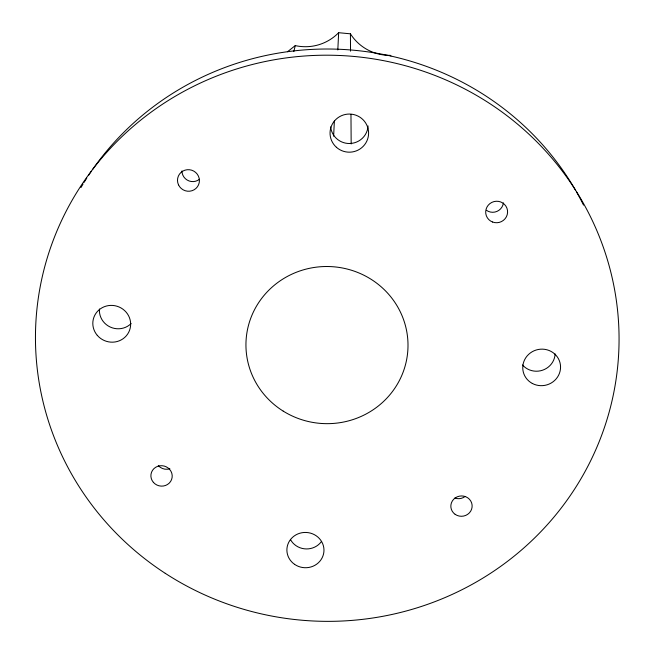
<?xml version="1.0" encoding="UTF-8"?>
<svg xmlns="http://www.w3.org/2000/svg" width="654" height="654" viewBox="0 0 654 654"><rect width="100%" height="100%" fill="white"/><g stroke="black" fill="none" stroke-linecap="round" stroke-linejoin="round"><path stroke-width="0.98" d="M333.63 136.196L334.366 120.974M337.816 49.949L338.649 32.7L350.421 33.82A46.777 46.573 -42.5 0 0 390.274 55.345L390.961 55.991M293.834 51.543L295.256 45.6A46.655 46.508 51.3 0 0 338.649 32.7M287.498 51.756L295.256 45.6M350.421 33.82L350.536 51.159M350.969 114.393L351.165 143.97M80.949 187.567A284.335 276.135 2.4 0 1 83.025 184.101M84.08 182.384A284.335 276.135 2.4 0 1 86.786 178.109M88.445 175.566A284.335 276.135 2.4 0 1 91.282 171.364M92.435 169.697A284.335 276.135 2.4 0 1 575.381 189.962M576.387 191.72A284.335 276.135 2.4 0 1 583.548 205.103M555.123 353.937A18.451 17.797 -13.2 0 1 542.534 370.221A18.451 17.797 -13.2 0 1 522.505 364.948M321.188 541.864A18.083 17.233 3.1 0 1 290.466 539.55M131.119 323.55A18.5 17.879 19.1 0 1 110.256 327.049A18.5 17.879 19.1 0 1 99.457 309.015M368.063 125.944A18.778 18.574 -0.8 0 1 349.792 143.504A18.778 18.574 -0.8 0 1 330.638 126.892M199.47 179.261A10.701 10.489 22.1 0 1 181.959 170.923M465.108 496.484A10.39 9.933 -5.5 0 1 454.841 498.037M169.852 468.738A10.407 9.957 11.6 0 1 158.342 465.591M503.392 202.903A10.685 10.456 -17.5 0 1 486.437 210.294M165.249 573.321A291.823 283.068 2.4 0 0 618.447 357.378A291.823 283.068 2.4 0 0 198.072 84.129A291.823 283.068 2.4 0 0 165.249 573.321M283.223 411.121A81.039 78.578 2.4 0 0 407.916 348.958A81.039 78.578 2.4 0 0 289.779 275.179A81.039 78.578 2.4 0 0 283.223 411.121M532.291 383.432A18.941 18.238 -13.1 0 0 560.56 367.025A18.941 18.238 -13.1 0 0 532.135 351.778A18.941 18.238 -13.1 0 0 532.291 383.432M336.385 147.256A19.277 19.064 -0.6 0 0 368.169 137.119A19.277 19.064 -0.6 0 0 343.407 114.973A19.277 19.064 -0.6 0 0 336.385 147.256M294.578 564.345A18.549 17.65 3.1 0 0 323.877 551.968A18.549 17.65 3.1 0 0 297.823 533.95A18.549 17.65 3.1 0 0 294.578 564.345M97.282 335.347A18.982 18.32 18.9 0 0 129.533 330.393A18.982 18.32 18.9 0 0 108.384 305.614A18.982 18.32 18.9 0 0 97.282 335.347M455.143 514.338A10.66 10.17 -5.4 0 0 472.074 507.185A10.66 10.17 -5.4 0 0 457.252 496.811A10.66 10.17 -5.4 0 0 455.143 514.338M153.379 482.341A10.685 10.202 11.5 0 0 171.569 479.595A10.685 10.202 11.5 0 0 159.707 465.82A10.685 10.202 11.5 0 0 153.379 482.341M178.509 184.853A10.987 10.758 21.7 0 0 197.41 186.807A10.987 10.758 21.7 0 0 189.439 169.729A10.987 10.758 21.7 0 0 178.509 184.853M492.576 222.025A10.971 10.726 -17.2 0 0 507.479 210.31A10.971 10.726 -17.2 0 0 489.854 203.639A10.971 10.726 -17.2 0 0 492.576 222.025"/></g></svg>
